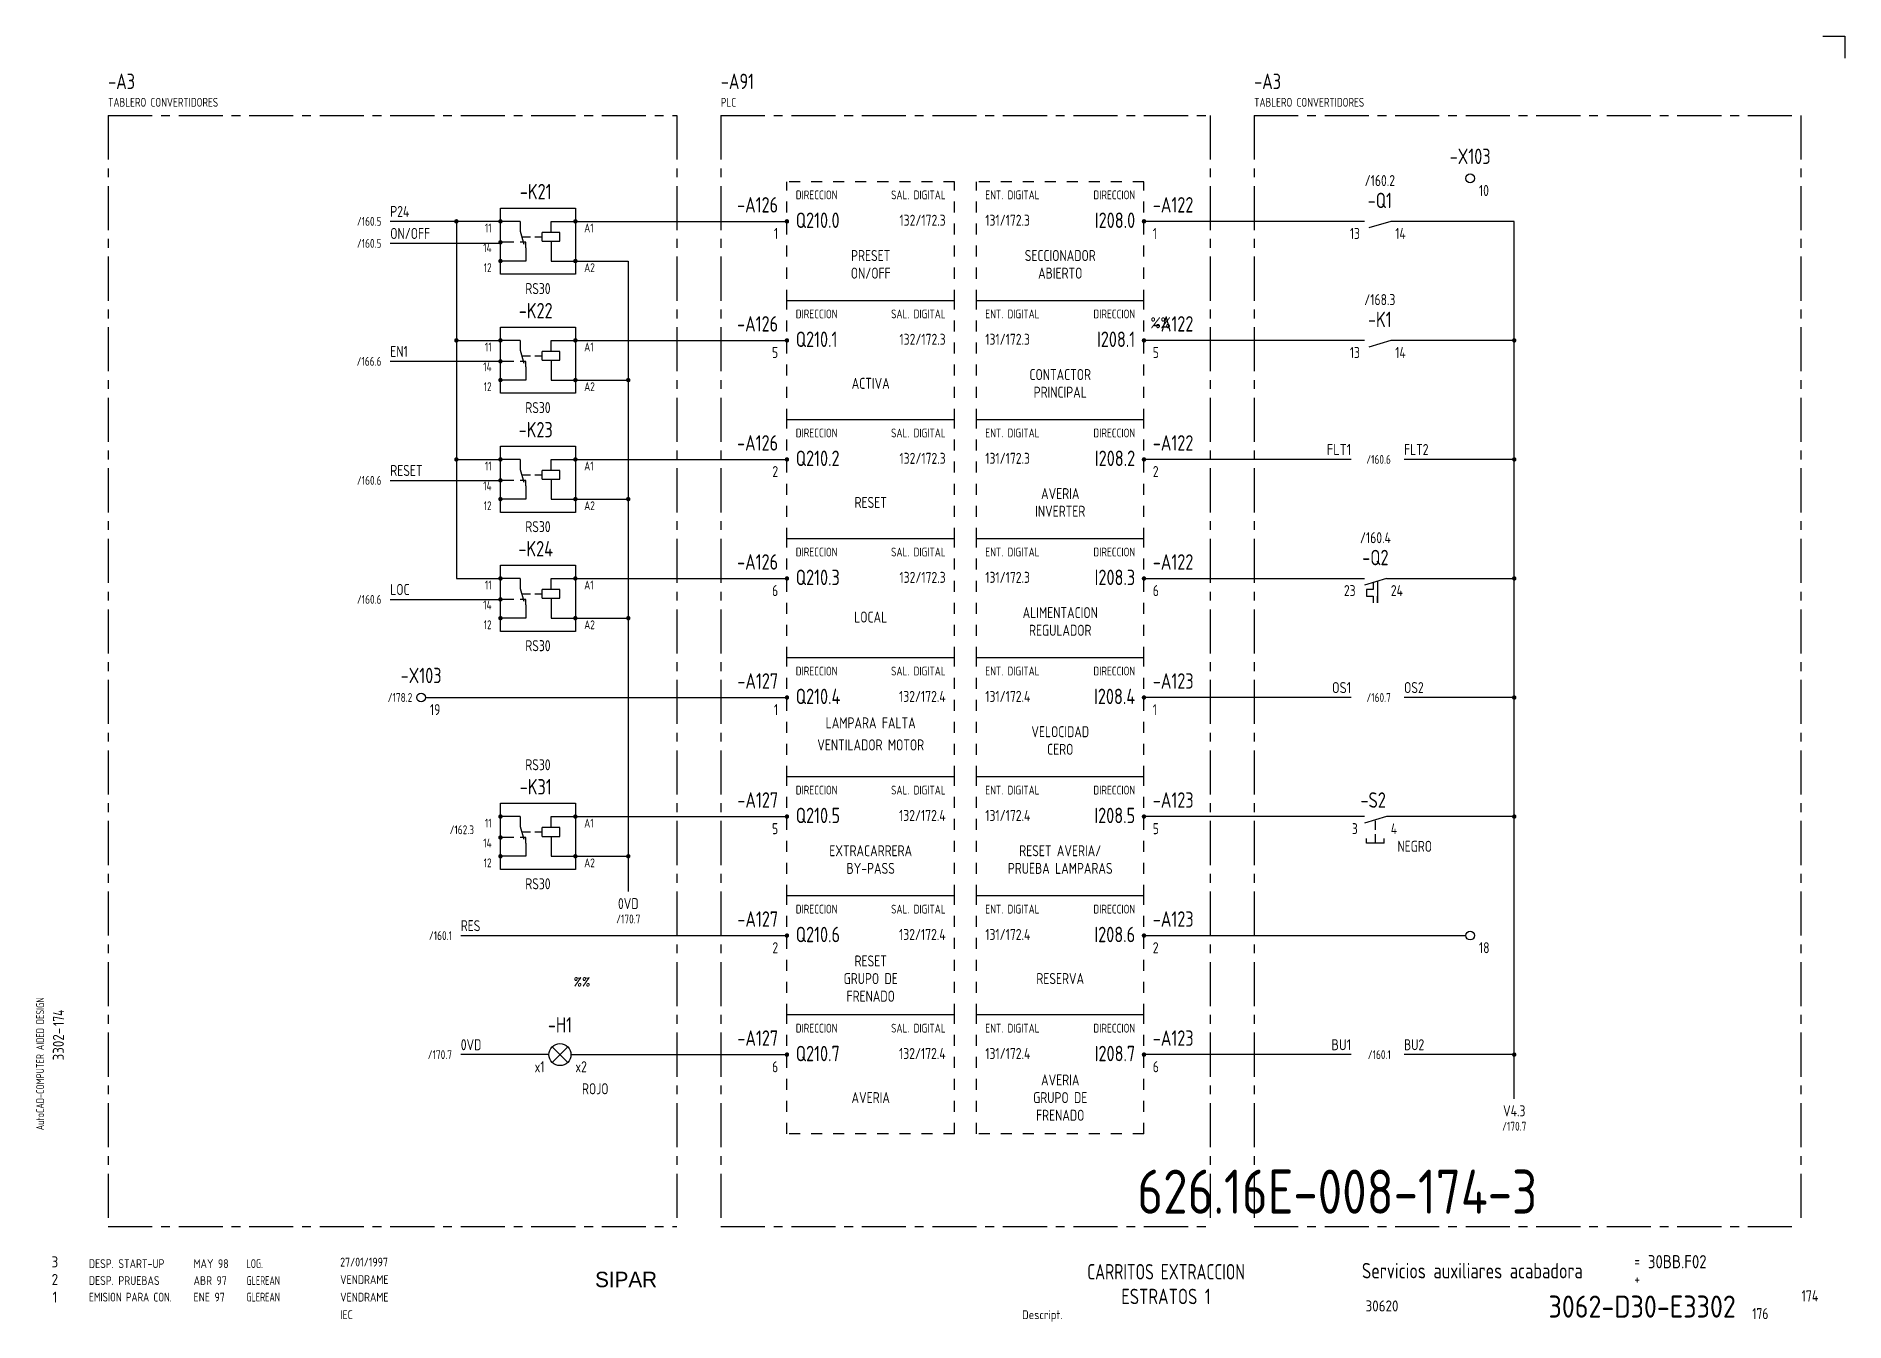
# Model space of a CAD drawing. Extents: x 10 to 420, y 5 to 297.
import ezdxf
from ezdxf.enums import TextEntityAlignment as Align

# ---------------------------------------------------------------- set-up
doc = ezdxf.new("R2010")
doc.units = 0
doc.header["$LTSCALE"] = 8
doc.header["$MEASUREMENT"] = 0
for name, pattern in [('CENTER', [2, 1.25, -0.25, 0.25, -0.25]), ('HIDDEN', [0.375, 0.25, -0.125]), ('HIDDEN1', [0.625, 0.3125, -0.3125])]:
    doc.linetypes.add(name, pattern=pattern)
doc.layers.get('0').update_dxf_attribs({"linetype": 'CONTINUOUS'})
doc.layers.add('CART', color=7, linetype='CONTINUOUS')
doc.styles.add('DIN', font='DIN', dxfattribs={"width": 0.85})
doc.styles.add('SIMPLEX', font='SIMPLEX', dxfattribs={"width": 0.9})
doc.styles.add('UNIV', font='UNIV')

# ---------------------------------------------------------------- blocks, each defined once
blk = doc.blocks.new('WB-FG100')
at = {"layer": 'CART', "color": 1}
for p, q in [((415, 297), (420, 297)), ((420, 297), (420, 292))]:
    blk.add_line(p, q, dxfattribs=at)
at = {"layer": 'CART', "color": 1, "style": 'DIN', "width": 0.8}
blk.add_text('AutoCAD-COMPUTER AIDED DESIGN', height=1.8, rotation=90, dxfattribs=at).set_placement((11.47, 48.84))
at = {"layer": 'CART', "color": 3, "style": 'DIN', "width": 0.8}
for s, p in [('=', (372.24, 17.91)), ('+', (372.24, 13.87))]:
    blk.add_text(s, height=2.5, dxfattribs=at).set_placement(p)
at = {"layer": 'CART', "color": 7, "style": 'DIN', "width": 0.9}
blk.add_attdef('FILE', text='', height=2.5, rotation=90, dxfattribs=at).set_placement((15.95, 68.38), align=Align.CENTER)
for tag, p in [('MOD-3', (13.92, 19)), ('MOD-2', (13.92, 15)), ('MOD-1', (13.92, 11)), ('NR.COMMESSA', (315, 9))]:
    blk.add_attdef(tag, text='', height=2.5, dxfattribs=at).set_placement(p, align=Align.MIDDLE)
at = {"layer": 'CART', "color": 7, "style": 'DIN'}
for tag, width, p in [('REV-3', 0.9, (21.66, 19)), ('DATA-3', 0.9, (45.37, 19)), ('NOME-3', 0.9, (57.37, 19)), ('REV-2', 0.9, (21.66, 15)), ('DATA-2', 0.9, (45.37, 15)), ('NOME-2', 0.9, (57.37, 15)), ('REV-1', 0.9, (21.66, 11)), ('DATA-1', 0.9, (45.37, 11)), ('NOME-1', 0.7, (57.37, 11))]:
    blk.add_attdef(tag, text='', height=2, dxfattribs=dict(at, width=width)).set_placement(p, align=Align.MIDDLE_LEFT)
at = {"layer": 'CART', "color": 7, "style": 'DIN', "width": 0.9}
for tag, p, height in [('DATA', (78.64, 17.94), 2), ('ESECUTORE', (78.64, 13.97), 2), ('CONTROLLORE', (78.64, 9.99), 2), ('SEGUE', (398.93, 5.65), 2.8), ('NORMA', (78.64, 6.01), 2)]:
    blk.add_attdef(tag, p, '', height=height, dxfattribs=at)
at = {"layer": 'CART', "color": 2, "style": 'DIN', "width": 0.9}
for tag, p in [('TITOLO-1/3', (266.5, 18.23)), ('TITOLO-1/2', (266.5, 15.73)), ('TITOLO-2/3', (266.5, 13.18)), ('TITOLO-2/2', (266.5, 10.68)), ('TITOLO-3/3', (266.5, 8.13))]:
    blk.add_attdef(tag, text='', height=3.5, dxfattribs=at).set_placement(p, align=Align.MIDDLE)
at = {"layer": 'CART', "color": 3, "style": 'DIN', "width": 0.9}
blk.add_attdef('ASSIEME', text='', height=3.5, dxfattribs=at).set_placement((334, 17), align=Align.MIDDLE)
at = {"layer": 'CART', "color": 3, "style": 'DIN', "width": 0.85}
for tag, p in [('=', (375.33, 16.63)), ('+', (375.33, 12.76))]:
    blk.add_attdef(tag, text='', height=3, dxfattribs=at).set_placement(p, align=Align.BOTTOM_LEFT)
at = {"layer": 'CART', "color": 3, "style": 'DIN', "width": 0.9}
blk.add_attdef('FOGLIO', text='', height=2.8, dxfattribs=at).set_placement((414.2, 9.56), align=Align.RIGHT)
at = {"layer": 'CART', "color": 2, "style": 'DIN', "width": 0.9}
blk.add_attdef('DISEGNO', text='', height=5, dxfattribs=at).set_placement((395.27, 6.35), align=Align.RIGHT)
at = {"layer": 'CART', "color": 1, "style": 'DIN', "width": 0.9}
blk.add_attdef('TIPOLOGIA', (233.37, 6), '', height=2, dxfattribs=at)
blk = doc.blocks.new('B5-3')
at = {"linetype": 'Continuous', "const_width": 0.5}
blk.add_lwpolyline([(-0.25, 0, 1), (0.25, 0, 1)], format="xyb", close=True, dxfattribs=at)
blk = doc.blocks.new('DESP')
at = {"linetype": 'Continuous', "style": 'DIN'}
for s, width, p in [('DESP. START-UP', 0.85, (21.62, 17.59)), ('MAY 98', 0.85, (45.38, 17.59)), ('LOG.', 0.7, (57.38, 17.59))]:
    blk.add_text(s, height=2, dxfattribs=dict(at, width=width)).set_placement(p)

msp = doc.modelspace()

# ---------------------------------------------------------------- linework, layer by layer
at = {"color": 3, "linetype": 'CENTER'}
for p, q in [((26, 279), (26, 27)), ((26, 279), (155, 279)), ((155, 279), (155, 27)), ((165, 279), (276, 279)), ((165, 279), (165, 27)), ((276, 279), (276, 27)), ((286, 279), (286, 27)), ((286, 279), (410, 279)), ((410, 279), (410, 27)), ((26, 27), (155, 27)), ((165, 27), (276, 27)), ((286, 27), (410, 27))]:
    msp.add_line(p, q, dxfattribs=at)
at = {"linetype": 'HIDDEN1'}
for p, q in [((218, 264), (180, 264)), ((180, 237), (180, 264)), ((218, 237), (218, 264)), ((223, 237), (223, 264)), ((261, 264), (223, 264)), ((261, 237), (261, 264)), ((180, 210), (180, 237)), ((218, 210), (218, 237)), ((223, 210), (223, 237)), ((261, 210), (261, 237)), ((180, 183), (180, 210)), ((218, 183), (218, 210)), ((223, 183), (223, 210)), ((261, 183), (261, 210)), ((180, 156), (180, 183)), ((218, 156), (218, 183)), ((223, 156), (223, 183)), ((261, 156), (261, 183)), ((180, 129), (180, 156)), ((218, 129), (218, 156)), ((223, 129), (223, 156)), ((261, 129), (261, 156)), ((180, 102), (180, 129)), ((218, 102), (218, 129)), ((223, 102), (223, 129)), ((261, 102), (261, 129)), ((180, 75), (180, 102)), ((218, 75), (218, 102)), ((223, 75), (223, 102)), ((261, 75), (261, 102)), ((180, 48), (180, 75)), ((218, 48), (218, 75)), ((223, 48), (223, 75)), ((261, 48), (261, 75)), ((218, 48), (180, 48)), ((261, 48), (223, 48))]:
    msp.add_line(p, q, dxfattribs=at)
for p, q in [((115, 255), (90, 255)), ((105, 255), (105, 174)), ((119.5, 255), (115, 255)), ((119.5, 255), (119.5, 252.75)), ((126.5, 255), (132, 255)), ((132, 255), (180, 255)), ((311, 255), (261, 255)), ((317, 255), (312, 253.5)), ((345, 255), (317, 255)), ((345, 56), (345, 255)), ((119.5, 252.75), (120.28, 249.85)), ((115, 250), (90, 250)), ((120.75, 250.25), (119.5, 250.25)), ((120.75, 249), (120.75, 250.25)), ((120.75, 249), (120.75, 246)), ((126.5, 249), (126.5, 246)), ((120.75, 246), (115, 246)), ((126.5, 246), (132, 246)), ((132, 246), (144, 246)), ((144, 246), (144, 192)), ((218, 237), (180, 237)), ((105, 228), (115, 228)), ((119.5, 228), (115, 228)), ((119.5, 228), (119.5, 225.75)), ((119.5, 225.75), (120.28, 222.85)), ((126.5, 228), (132, 228)), ((132, 228), (180, 228)), ((311, 228), (261, 228)), ((317, 228), (312, 226.5)), ((345, 228), (317, 228)), ((115, 223.25), (90, 223.25)), ((120.75, 223.25), (119.5, 223.25)), ((120.75, 222), (120.75, 223.25)), ((120.75, 222), (120.75, 219)), ((126.5, 222), (126.5, 219)), ((120.75, 219), (115, 219)), ((126.5, 219), (132, 219)), ((132, 219), (144, 219)), ((144, 219), (144, 103)), ((218, 210), (180, 210)), ((105, 201), (115, 201)), ((119.5, 201), (115, 201)), ((119.5, 201), (119.5, 198.75)), ((119.5, 198.75), (120.28, 195.85)), ((126.5, 201), (132, 201)), ((132, 201), (180, 201)), ((308, 201), (261, 201)), ((345, 201), (320, 201)), ((90, 196.25), (115, 196.25)), ((120.75, 196.25), (119.5, 196.25)), ((120.75, 195), (120.75, 196.25)), ((120.75, 195), (120.75, 192)), ((126.5, 195), (126.5, 192)), ((120.75, 192), (115, 192)), ((126.5, 192), (132, 192)), ((132, 192), (144, 192)), ((218, 183), (180, 183)), ((105, 174), (115, 174)), ((119.5, 174), (115, 174)), ((119.5, 174), (119.5, 171.75)), ((126.5, 174), (132, 174)), ((132, 174), (180, 174)), ((261, 174), (311, 174)), ((316, 174), (311, 172.5)), ((313, 173.1), (313, 171.5)), ((314, 173.4), (314, 168.5)), ((316, 174), (345, 174)), ((90, 169.25), (115, 169.25)), ((119.5, 171.75), (120.28, 168.85)), ((120.75, 169.25), (119.5, 169.25)), ((120.75, 168), (120.75, 169.25)), ((311.5, 171.5), (311.5, 170)), ((313, 171.5), (311.5, 171.5)), ((311.5, 170), (313, 170)), ((313, 170), (313, 168.5)), ((120.75, 165), (115, 165)), ((120.75, 168), (120.75, 165)), ((126.5, 168), (126.5, 165)), ((126.5, 165), (132, 165)), ((132, 165), (144, 165)), ((218, 156), (180, 156)), ((98, 147), (180, 147)), ((308, 147), (261, 147)), ((345, 147), (320, 147)), ((218, 129), (180, 129)), ((119.5, 120), (115, 120)), ((119.5, 120), (119.5, 117.75)), ((126.5, 120), (132, 120)), ((311, 120), (261, 120)), ((316, 120), (311, 118.5)), ((345, 120), (316, 120)), ((119.5, 117.75), (120.28, 114.85)), ((120.75, 115.25), (119.5, 115.25)), ((120.75, 114), (120.75, 115.25)), ((315.5, 114), (315.5, 115)), ((120.75, 111), (115, 111)), ((120.75, 114), (120.75, 111)), ((126.5, 114), (126.5, 111)), ((126.5, 111), (132, 111)), ((132, 111), (144, 111)), ((218, 102), (180, 102)), ((106, 93), (180, 93)), ((218, 75), (180, 75)), ((126, 66), (106, 66)), ((131, 66), (180, 66)), ((308, 66), (261, 66)), ((345, 66), (320, 66))]:
    msp.add_line(p, q)
at = {"color": 3}
for p, q in [((115, 258), (132, 258)), ((115, 243), (115, 258)), ((132, 258), (132, 243)), ((132, 243), (115, 243)), ((115, 216), (115, 231)), ((115, 231), (132, 231)), ((132, 231), (132, 216)), ((132, 216), (115, 216)), ((115, 189), (115, 204)), ((115, 204), (132, 204)), ((132, 204), (132, 189)), ((132, 189), (115, 189)), ((115, 162), (115, 177)), ((115, 177), (132, 177)), ((132, 177), (132, 162)), ((132, 162), (115, 162)), ((115, 123), (132, 123)), ((115, 108), (115, 123)), ((132, 123), (132, 108)), ((132, 108), (115, 108))]:
    msp.add_line(p, q, dxfattribs=at)
at = {"linetype": 'Continuous'}
for p, q in [((126.5, 252.5), (126.5, 255)), ((128.5, 252.5), (124.5, 252.5)), ((124.5, 250.5), (124.5, 252.5)), ((124.5, 250.5), (128.5, 250.5)), ((126.5, 250.5), (126.5, 249)), ((128.5, 250.5), (128.5, 252.5)), ((118, 250.25), (115.5, 250.25)), ((261, 237), (223, 237)), ((126.5, 225.5), (126.5, 228)), ((118, 223.25), (115.5, 223.25)), ((128.5, 225.5), (124.5, 225.5)), ((124.5, 223.5), (124.5, 225.5)), ((124.5, 223.5), (128.5, 223.5)), ((126.5, 223.5), (126.5, 222)), ((128.5, 223.5), (128.5, 225.5)), ((261, 210), (223, 210)), ((128.5, 198.5), (124.5, 198.5)), ((124.5, 196.5), (124.5, 198.5)), ((126.5, 198.5), (126.5, 201)), ((128.5, 196.5), (128.5, 198.5)), ((118, 196.25), (115.5, 196.25)), ((124.5, 196.5), (128.5, 196.5)), ((126.5, 196.5), (126.5, 195)), ((261, 183), (223, 183)), ((126.5, 171.5), (126.5, 174)), ((118, 169.25), (115.5, 169.25)), ((128.5, 171.5), (124.5, 171.5)), ((124.5, 169.5), (124.5, 171.5)), ((124.5, 169.5), (128.5, 169.5)), ((126.5, 169.5), (126.5, 168)), ((128.5, 169.5), (128.5, 171.5)), ((261, 156), (223, 156)), ((261, 129), (223, 129)), ((126.5, 117.5), (126.5, 120)), ((132, 120), (180, 120)), ((118, 115.25), (115.5, 115.25)), ((128.5, 117.5), (124.5, 117.5)), ((124.5, 115.5), (124.5, 117.5)), ((124.5, 115.5), (128.5, 115.5)), ((126.5, 115.5), (126.5, 114)), ((128.5, 115.5), (128.5, 117.5)), ((311.5, 114), (311.5, 115)), ((315.5, 114), (311.5, 114)), ((261, 102), (223, 102)), ((261, 75), (223, 75)), ((126.73, 64.23), (130.27, 67.77)), ((130.27, 64.23), (126.73, 67.77))]:
    msp.add_line(p, q, dxfattribs=at)
at = {"linetype": 'HIDDEN'}
for p, q in [((119.83, 251.5), (124.5, 251.5)), ((119.83, 224.5), (124.5, 224.5)), ((119.83, 197.5), (124.5, 197.5)), ((119.83, 170.5), (124.5, 170.5)), ((313.5, 114), (313.5, 119.25)), ((119.83, 116.5), (124.5, 116.5))]:
    msp.add_line(p, q, dxfattribs=at)
at = {"color": 7}
msp.add_line((261, 93), (334, 93), dxfattribs=at)
at = {"linetype": 'Continuous', "const_width": 0.5}
for points in [[(104.75, 255, 1), (105.25, 255, 1)], [(114.75, 255, 1), (115.25, 255, 1)], [(131.75, 255, 1), (132.25, 255, 1)], [(114.75, 250.25, 1), (115.25, 250.25, 1)], [(114.75, 246, 1), (115.25, 246, 1)], [(131.75, 246, 1), (132.25, 246, 1)], [(114.75, 228, 1), (115.25, 228, 1)], [(131.75, 228, 1), (132.25, 228, 1)], [(344.75, 228, 1), (345.25, 228, 1)], [(114.75, 223.25, 1), (115.25, 223.25, 1)], [(114.75, 219, 1), (115.25, 219, 1)], [(131.75, 219, 1), (132.25, 219, 1)], [(114.75, 201, 1), (115.25, 201, 1)], [(131.75, 201, 1), (132.25, 201, 1)], [(114.75, 196.25, 1), (115.25, 196.25, 1)], [(114.75, 192, 1), (115.25, 192, 1)], [(131.75, 192, 1), (132.25, 192, 1)], [(114.75, 174, 1), (115.25, 174, 1)], [(131.75, 174, 1), (132.25, 174, 1)], [(114.75, 169.25, 1), (115.25, 169.25, 1)], [(114.75, 165, 1), (115.25, 165, 1)], [(131.75, 165, 1), (132.25, 165, 1)], [(114.75, 120, 1), (115.25, 120, 1)], [(131.75, 120, 1), (132.25, 120, 1)], [(114.75, 115.25, 1), (115.25, 115.25, 1)], [(114.75, 111, 1), (115.25, 111, 1)], [(131.75, 111, 1), (132.25, 111, 1)]]:
    msp.add_lwpolyline(points, format="xyb", close=True, dxfattribs=at)
at = {"const_width": 0.5}
for points in [[(104.75, 228, 1), (105.25, 228, 1)], [(143.75, 219, 1), (144.25, 219, 1)], [(104.75, 201, 1), (105.25, 201, 1)], [(344.75, 201, 1), (345.25, 201, 1)], [(143.75, 192, 1), (144.25, 192, 1)], [(344.75, 174, 1), (345.25, 174, 1)], [(143.75, 165, 1), (144.25, 165, 1)], [(344.75, 147, 1), (345.25, 147, 1)], [(344.75, 120, 1), (345.25, 120, 1)], [(143.75, 111, 1), (144.25, 111, 1)], [(344.75, 66, 1), (345.25, 66, 1)]]:
    msp.add_lwpolyline(points, format="xyb", close=True, dxfattribs=at)
msp.add_lwpolyline([(314, 168.5), (314, 170)])
for centre, radius in [((335, 264.75), 1), ((97, 147), 1), ((335, 93), 1), ((128.5, 66), 2.5)]:
    msp.add_circle(centre, radius)

# ---------------------------------------------------------------- block references
for p in [(180, 255), (261, 255), (180, 228), (261, 228), (180, 201), (261, 201), (180, 174), (261, 174), (180, 147), (261, 147), (180, 120), (261, 120), (180, 93), (261, 93), (180, 66), (261, 66)]:
    msp.add_blockref('B5-3', p)
at = {"linetype": 'Continuous'}
msp.add_blockref('DESP', (0, 0), dxfattribs=at)
at = {"layer": 'CART'}
ref = msp.add_blockref('WB-FG100', (0, 0), dxfattribs=at)
ref.add_attrib('TIPOLOGIA', 'Descript.', (233.37, 6), dxfattribs={"color": 1, "height": 2, "style": 'DIN', "width": 0.9})
ref.add_attrib('ASSIEME', 'Servicios auxiliares acabadora', dxfattribs={"color": 3, "height": 3.5, "style": 'DIN', "width": 0.8}).set_placement((335.5, 17), align=Align.MIDDLE)
ref.add_attrib('=', '30BB.F02', dxfattribs={"color": 3, "height": 3, "style": 'DIN', "width": 0.85}).set_placement((375.33, 16.63), align=Align.BOTTOM_LEFT)
ref.add_attrib('NR.COMMESSA', '30620', dxfattribs={"color": 7, "height": 2.5, "style": 'DIN', "width": 0.9}).set_placement((315, 9), align=Align.MIDDLE)
ref.add_attrib('DISEGNO', '3062-D30-E3302', dxfattribs={"color": 2, "height": 5, "style": 'DIN', "width": 0.9}).set_placement((395.27, 6.35), align=Align.RIGHT)
ref.add_attrib('DATA', '27/01/1997', (78.64, 17.94), dxfattribs={"color": 7, "height": 2, "style": 'DIN', "width": 0.85})
ref.add_attrib('ESECUTORE', 'VENDRAME', (78.64, 13.97), dxfattribs={"color": 7, "height": 2, "style": 'DIN', "width": 0.85})
ref.add_attrib('CONTROLLORE', 'VENDRAME', (78.64, 9.99), dxfattribs={"color": 7, "height": 2, "style": 'DIN', "width": 0.85})
ref.add_attrib('NORMA', 'IEC', (78.64, 6.01), dxfattribs={"color": 7, "height": 2, "style": 'DIN', "width": 0.85})
ref.add_attrib('MOD-1', '1', dxfattribs={"color": 7, "height": 2.5, "style": 'DIN', "width": 0.9}).set_placement((13.92, 11), align=Align.MIDDLE)
ref.add_attrib('REV-1', 'EMISION PARA CON.', dxfattribs={"color": 7, "height": 2, "style": 'DIN', "width": 0.8}).set_placement((21.66, 11), align=Align.MIDDLE_LEFT)
ref.add_attrib('DATA-1', 'ENE 97', dxfattribs={"color": 7, "height": 2, "style": 'DIN', "width": 0.85}).set_placement((45.37, 11), align=Align.MIDDLE_LEFT)
ref.add_attrib('NOME-1', 'GLEREAN', dxfattribs={"color": 7, "height": 2, "style": 'DIN', "width": 0.7}).set_placement((57.37, 11), align=Align.MIDDLE_LEFT)
ref.add_attrib('MOD-2', '2', dxfattribs={"color": 7, "height": 2.5, "style": 'DIN', "width": 0.9}).set_placement((13.92, 15), align=Align.MIDDLE)
ref.add_attrib('MOD-3', '3', dxfattribs={"color": 7, "height": 2.5, "style": 'DIN', "width": 0.9}).set_placement((13.92, 19), align=Align.MIDDLE)
ref.add_attrib('FILE', '3302-', dxfattribs={"color": 7, "height": 2.5, "rotation": 90, "style": 'DIN', "width": 0.9}).set_placement((15.95, 68.38), align=Align.CENTER)

# ---------------------------------------------------------------- texts
at = {"color": 3, "style": 'DIN', "width": 0.8}
for s, p in [('-A3', (26, 285)), ('-A91', (165, 285)), ('-A3', (286, 285)), ('-A122', (263, 257)), ('Q210.0', (182, 253.5)), ('Q210.1', (182, 226.5)), ('-A122', (263, 230)), ('-A122', (263, 203)), ('Q210.2', (182, 199.5)), ('-A122', (263, 176)), ('Q210.3', (182, 172.5)), ('-A123', (263, 149)), ('Q210.4', (182, 145.5)), ('-A123', (263, 122)), ('Q210.5', (182, 118.5)), ('-A123', (263, 95)), ('Q210.6', (182, 91.5)), ('-A123', (263, 68)), ('Q210.7', (182, 64.5))]:
    msp.add_text(s, height=3.5, dxfattribs=at).set_placement(p)
at = {"style": 'DIN'}
for s, height, width, p in [('TABLERO CONVERTIDORES', 2, 0.8, (26, 281)), ('PLC', 2, 0.8, (165, 281)), ('TABLERO CONVERTIDORES', 2, 0.8, (286, 281)), ('10', 2.5, 0.8, (337, 260.75)), ('P24', 2.5, 0.8, (90, 256)), ('131/172.3', 2.5, 0.8, (225, 254)), ('ON/OFF', 2.5, 0.8, (90, 251)), ('1', 2.5, 0.8, (263, 251)), ('14', 2.5, 0.8, (318, 251)), ('%%', 2.5, 0.85, (262.5, 230.75)), ('EN1', 2.5, 0.8, (90, 224.25)), ('131/172.3', 2.5, 0.8, (225, 227)), ('5', 2.5, 0.8, (263, 224)), ('14', 2.5, 0.8, (318, 224)), ('131/172.3', 2.5, 0.8, (225, 200)), ('FLT2', 2.5, 0.8, (320, 202)), ('RESET', 2.5, 0.8, (90, 197.25)), ('2', 2.5, 0.8, (263, 197)), ('LOC', 2.5, 0.8, (90, 170.25)), ('131/172.3', 2.5, 0.8, (225, 173)), ('6', 2.5, 0.8, (263, 170)), ('24', 2.5, 0.8, (317, 170)), ('131/172.4', 2.5, 0.8, (225, 146)), ('OS2', 2.5, 0.8, (320, 148)), ('19', 2.5, 0.8, (99, 143)), ('1', 2.5, 0.8, (263, 143)), ('131/172.4', 2.5, 0.8, (225, 119)), ('5', 2.5, 0.8, (263, 116)), ('RES', 2.5, 0.8, (106, 94)), ('131/172.4', 2.5, 0.8, (225, 92)), ('2', 2.5, 0.8, (263, 89)), ('18', 2.5, 0.8, (337, 89)), ('0VD', 2.5, 0.8, (106, 67)), ('131/172.4', 2.5, 0.8, (225, 65)), ('BU2', 2.5, 0.8, (320, 67)), ('6', 2.5, 0.8, (263, 62)), ('176', 2.5, 0.8, (399, 6))]:
    msp.add_text(s, height=height, dxfattribs=dict(at, width=width)).set_placement(p)
at = {"color": 3, "style": 'DIN'}
for s, width, p in [('-X103', 0.8, (335, 268)), ('-K21', 0.8, (123, 260)), ('-Q1', 0.8, (314.5, 258)), ('-K22', 0.8, (123, 233)), ('-K1', 0.8, (314.5, 231)), ('-K23', 0.8, (123, 206)), ('-K24', 0.8, (123, 179)), ('-Q2', 0.8, (313.5, 177)), ('-X103', 0.8, (97, 150.25)), ('-K31', 0.8, (123, 125)), ('-S2', 0.8, (313, 122)), ('-H1', 0.8, (128.5, 71)), ('CARRITOS EXTRACCION', 0.75, (266, 15)), ('ESTRATOS 1', 0.8, (266, 9.4))]:
    msp.add_text(s, height=3.5, dxfattribs=dict(at, width=width)).set_placement(p, align=Align.CENTER)
at = {"style": 'DIN', "width": 0.8}
for s, height, p in [('/160.2', 2.5, (314.5, 263)), ('PRESET', 2.5, (199, 246)), ('SECCIONADOR', 2.5, (242, 246)), ('ON/OFF', 2.5, (199, 242)), ('ABIERTO', 2.5, (242, 242)), ('RS30', 2.5, (123.5, 238.5)), ('/168.3', 2.5, (314.5, 236)), ('ACTIVA', 2.5, (199, 217)), ('CONTACTOR', 2.5, (242, 219)), ('PRINCIPAL', 2.5, (242, 215)), ('RS30', 2.5, (123.5, 211.5)), ('AVERIA', 2.5, (242, 192)), ('RESET', 2.5, (199, 190)), ('INVERTER', 2.5, (242, 188)), ('RS30', 2.5, (123.5, 184.5)), ('/160.4', 2.5, (313.5, 182)), ('LOCAL', 2.5, (199, 164)), ('ALIMENTACION', 2.5, (242, 165)), ('REGULADOR', 2.5, (242, 161)), ('RS30', 2.5, (123.5, 157.5)), ('LAMPARA FALTA', 2.5, (199, 140)), ('VELOCIDAD', 2.5, (242, 138)), ('VENTILADOR MOTOR', 2.5, (199, 135)), ('CERO', 2.5, (242, 134)), ('RS30', 2.5, (123.5, 130.5)), ('EXTRACARRERA', 2.5, (199, 111)), ('RESET AVERIA/', 2.5, (242, 111)), ('BY-PASS', 2.5, (199, 107)), ('PRUEBA LAMPARAS', 2.5, (242, 107)), ('RS30', 2.5, (123.5, 103.5)), ('0VD', 2.5, (144, 99)), ('/170.7', 2, (144, 95.76)), ('RESET', 2.5, (199, 86)), ('GRUPO DE', 2.5, (199, 82)), ('RESERVA', 2.5, (242, 82)), ('FRENADO', 2.5, (199, 78)), ('AVERIA', 2.5, (199, 55)), ('GRUPO DE', 2.5, (242, 55)), ('AVERIA', 2.5, (242, 59)), ('FRENADO', 2.5, (242, 51)), ('V4.3', 2.5, (345, 52)), ('/170.7', 2, (345, 48.76))]:
    msp.add_text(s, height=height, dxfattribs=at).set_placement(p, align=Align.CENTER)
at = {"color": 3, "style": 'DIN', "width": 0.8}
for s, height, p in [('-A126', 3.5, (178, 257)), ('I208.0', 3.5, (259, 253.5)), ('-A126', 3.5, (178, 230)), ('I208.1', 3.5, (259, 226.5)), ('-A126', 3.5, (178, 203)), ('I208.2', 3.5, (259, 199.5)), ('-A126', 3.5, (178, 176)), ('I208.3', 3.5, (259, 172.5)), ('-A127', 3.5, (178, 149)), ('I208.4', 3.5, (259, 145.5)), ('-A127', 3.5, (178, 122)), ('I208.5', 3.5, (259, 118.5)), ('-A127', 3.5, (178, 95)), ('I208.6', 3.5, (259, 91.5)), ('-A127', 3.5, (178, 68)), ('I208.7', 3.5, (259, 64.5)), ('174', 2.56, (414, 10))]:
    msp.add_text(s, height=height, dxfattribs=at).set_placement(p, align=Align.RIGHT)
at = {"color": 1, "style": 'DIN', "width": 0.8}
for s, height, p in [('DIRECCION', 2, (182, 260)), ('ENT. DIGITAL', 2, (225, 260)), ('A1', 2, (134, 252.5)), ('A2', 2, (134, 243.5)), ('DIRECCION', 2, (182, 233)), ('ENT. DIGITAL', 2, (225, 233)), ('A1', 2, (134, 225.5)), ('A2', 2, (134, 216.5)), ('DIRECCION', 2, (182, 206)), ('ENT. DIGITAL', 2, (225, 206)), ('A1', 2, (134, 198.5)), ('A2', 2, (134, 189.5)), ('DIRECCION', 2, (182, 179)), ('ENT. DIGITAL', 2, (225, 179)), ('A1', 2, (134, 171.5)), ('A2', 2, (134, 162.5)), ('DIRECCION', 2, (182, 152)), ('ENT. DIGITAL', 2, (225, 152)), ('DIRECCION', 2, (182, 125)), ('ENT. DIGITAL', 2, (225, 125)), ('A1', 2, (134, 117.5)), ('4', 2.5, (317, 116)), ('NEGRO', 2.5, (318.5, 112)), ('A2', 2, (134, 108.5)), ('DIRECCION', 2, (182, 98)), ('ENT. DIGITAL', 2, (225, 98)), ('DIRECCION', 2, (182, 71)), ('ENT. DIGITAL', 2, (225, 71)), ('x2', 2.5, (132, 62)), ('ROJO', 2.5, (133.5, 57))]:
    msp.add_text(s, height=height, dxfattribs=at).set_placement(p)
for s, height, p in [('SAL. DIGITAL', 2, (216, 260)), ('DIRECCION', 2, (259, 260)), ('11', 2, (113, 252.5)), ('14', 2, (113, 248)), ('12', 2, (113, 243.5)), ('SAL. DIGITAL', 2, (216, 233)), ('DIRECCION', 2, (259, 233)), ('11', 2, (113, 225.5)), ('14', 2, (113, 221)), ('12', 2, (113, 216.5)), ('SAL. DIGITAL', 2, (216, 206)), ('DIRECCION', 2, (259, 206)), ('11', 2, (113, 198.5)), ('14', 2, (113, 194)), ('12', 2, (113, 189.5)), ('SAL. DIGITAL', 2, (216, 179)), ('DIRECCION', 2, (259, 179)), ('11', 2, (113, 171.5)), ('14', 2, (113, 167)), ('12', 2, (113, 162.5)), ('SAL. DIGITAL', 2, (216, 152)), ('DIRECCION', 2, (259, 152)), ('SAL. DIGITAL', 2, (216, 125)), ('DIRECCION', 2, (259, 125)), ('11', 2, (113, 117.5)), ('14', 2, (113, 113)), ('3', 2.5, (309.5, 116)), ('12', 2, (113, 108.5)), ('SAL. DIGITAL', 2, (216, 98)), ('DIRECCION', 2, (259, 98)), ('SAL. DIGITAL', 2, (216, 71)), ('DIRECCION', 2, (259, 71)), ('x1', 2.5, (125, 62))]:
    msp.add_text(s, height=height, dxfattribs=at).set_placement(p, align=Align.RIGHT)
at = {"style": 'DIN', "width": 0.8}
for s, height, p in [('/160.5', 2, (88, 254)), ('132/172.3', 2.5, (216, 254)), ('/160.5', 2, (88, 249)), ('1', 2.5, (178, 251)), ('13', 2.5, (310, 251)), ('5', 2.5, (178, 224)), ('132/172.3', 2.5, (216, 227)), ('13', 2.5, (310, 224)), ('/166.6', 2, (88, 222.25)), ('132/172.3', 2.5, (216, 200)), ('/160.6', 2, (317, 200)), ('/160.6', 2, (88, 195.25)), ('2', 2.5, (178, 197)), ('6', 2.5, (178, 170)), ('132/172.3', 2.5, (216, 173)), ('23', 2.5, (309, 170)), ('/160.6', 2, (88, 168.25)), ('/178.2', 2, (95, 146)), ('132/172.4', 2.5, (216, 146)), ('/160.7', 2, (317, 146)), ('1', 2.5, (178, 143)), ('132/172.4', 2.5, (216, 119)), ('/162.3', 2, (109, 116)), ('5', 2.5, (178, 116)), ('132/172.4', 2.5, (216, 92)), ('/160.1', 2, (104, 92)), ('2', 2.5, (178, 89)), ('/170.7', 2, (104, 65)), ('132/172.4', 2.5, (216, 65)), ('/160.1', 2, (317, 65)), ('6', 2.5, (178, 62))]:
    msp.add_text(s, height=height, dxfattribs=at).set_placement(p, align=Align.RIGHT)
at = {"linetype": 'Continuous', "style": 'DIN', "width": 0.85}
for s, p in [('FLT1', (308, 202)), ('OS1', (308, 148)), ('BU1', (308, 67))]:
    msp.add_text(s, height=2.5, dxfattribs=at).set_placement(p, align=Align.RIGHT)
at = {"color": 7, "linetype": 'Continuous', "style": 'SIMPLEX', "width": 0.9}
msp.add_text('%%', height=2, dxfattribs=at).set_placement((133.5, 82.5), align=Align.MIDDLE)
at = {"style": 'DIN', "width": 0.8}
msp.add_text('174', height=2.5, rotation=90, dxfattribs=at).set_placement((16, 72.5))
at = {"linetype": 'Continuous', "style": 'DIN'}
for s, width, p in [('DESP. PRUEBAS', 0.85, (21.62, 13.75)), ('ABR 97', 0.85, (45.38, 13.75)), ('GLEREAN', 0.7, (57.38, 13.75))]:
    msp.add_text(s, height=2, dxfattribs=dict(at, width=width)).set_placement(p)
at = {"color": 2, "insert": (259.47, 39.92), "char_height": 10, "width": 111.0411, "attachment_point": 1, "style": 'DIN'}
msp.add_mtext('626.16E-008-174-3', dxfattribs=at)
at = {"layer": 'CART', "color": 2, "linetype": 'Continuous', "style": 'UNIV'}
msp.add_text('SIPAR', height=3.5, dxfattribs=at).set_placement((143.5, 13.25), align=Align.CENTER)

doc.saveas('drawing.dxf')
